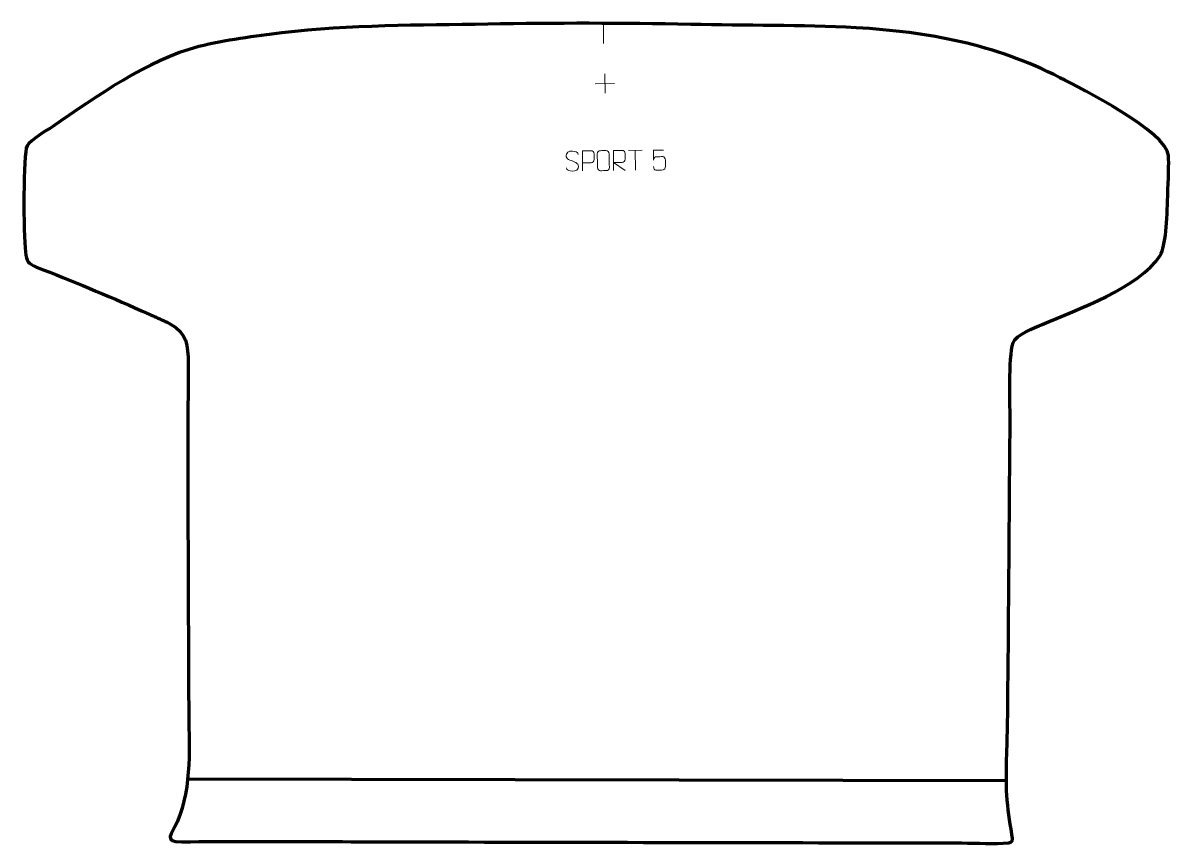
# Model space of a CAD drawing. Header units: millimetres. Extents: x -1400 to 30, y -22 to 1001.
import ezdxf

# ---------------------------------------------------------------- set-up
doc = ezdxf.new("R2010")
doc.units = ezdxf.units.MM
doc.header["$MEASUREMENT"] = 0
doc.layers.add('layer 2', color=7, linetype='Continuous')
doc.layers.add('layer 3', color=7, linetype='Continuous')

msp = doc.modelspace()

# ---------------------------------------------------------------- linework, layer by layer
at = {"layer": 'layer 2', "color": 140, "lineweight": 158}
msp.add_open_spline([(-1194.3362, 59.0975), (-1194.3362, 59.0975), (-173.0109, 56.7829), (-173.0109, 56.7829)], degree=3, dxfattribs=at)
at = {"layer": 'layer 3', "color": 242, "lineweight": 158}
msp.add_open_spline([(-819.8087, 999.9463), (-735.0326, 1001.4665), (-651.6084, 1001.3785), (-566.8366, 999.5468), (-566.8366, 999.5468), (-498.3396, 998.1589), (-428.6958, 999.0917), (-360.3995, 995.4014), (-360.3995, 995.4014), (-270.9553, 990.3381), (-186.3199, 974.7473), (-106.2388, 933.1887), (-106.2388, 933.1887), (-79.1047, 919.1073), (26.6255, 866.4559), (29.1585, 836.0622), (29.1585, 836.0622), (29.9507, 826.5556), (28.9331, 806.9774), (28.318, 785.9159), (28.318, 785.9159), (27.445, 756.0275), (25.8951, 723.1353), (18.6741, 711.6595), (18.6741, 711.6595), (-6.9464, 670.9428), (-84.6387, 644.4742), (-128.2324, 625.4516), (-128.2324, 625.4516), (-137.9089, 621.2781), (-160.7752, 612.9703), (-164.5344, 602.7627), (-164.5344, 602.7627), (-170.8671, 583.0745), (-168.1526, 525.089), (-168.3614, 500.9256), (-168.3614, 500.9256), (-169.4329, 376.9029), (-170.1228, 252.7968), (-171.4981, 128.7885), (-171.4981, 128.7885), (-171.8511, 99.4995), (-174.0531, 67.5394), (-172.4608, 38.588), (-172.4608, 38.588), (-171.3594, 21.7822), (-168.8938, 6.7208), (-166.1735, -9.8109), (-166.1735, -9.8109), (-164.6809, -18.8823), (-165.632, -20.2995), (-169.9344, -20.682), (-169.9344, -20.682), (-188.3353, -22.3181), (-209.7181, -21.0023), (-228.4807, -20.9512), (-228.4807, -20.9512), (-440.3077, -20.5343), (-652.1347, -20.1174), (-863.9617, -19.7005), (-863.9617, -19.7005), (-976.4478, -19.4791), (-1089.0223, -18.755), (-1201.5011, -19.4221), (-1201.5011, -19.4221), (-1226.0456, -19.1329), (-1214.4291, -10.6736), (-1207.5372, 5.0879), (-1207.5372, 5.0879), (-1188.2484, 49.9721), (-1192.9426, 101.9951), (-1193.145, 149.9106), (-1193.145, 149.9106), (-1193.7259, 292.4535), (-1194.6492, 434.7457), (-1193.7765, 577.3056), (-1193.7765, 577.3056), (-1194.0906, 599.5324), (-1195.3012, 614.7879), (-1215.9898, 626.0655), (-1215.9898, 626.0655), (-1221.3756, 629.0013), (-1227.5438, 631.8438), (-1233.7953, 634.5997), (-1233.7953, 634.5997), (-1240.0469, 637.3555), (-1246.3832, 640.0229), (-1252.1015, 642.615), (-1252.1015, 642.615), (-1295.1166, 662.0793), (-1338.9931, 679.5828), (-1382.8148, 697.1264), (-1382.8148, 697.1264), (-1393.3469, 701.3429), (-1395.5283, 704.235), (-1396.8883, 716.0795), (-1396.8883, 716.0795), (-1399.3505, 737.5215), (-1399.9214, 839.2683), (-1394.8201, 848.0355), (-1394.8201, 848.0355), (-1389.9005, 856.4908), (-1371.4353, 866.3762), (-1362.7823, 872.3082), (-1362.7823, 872.3082), (-1308.8627, 909.2727), (-1244.6359, 955.5878), (-1180.3577, 971.8945), (-1180.3577, 971.8945), (-1148.1851, 980.0563), (-1109.913, 985.0582), (-1076.7451, 989.0279), (-1076.7451, 989.0279), (-991.8191, 999.1922), (-905.2435, 998.4165), (-819.8087, 999.9463)], degree=3, knots=[0, 0, 0, 0, 0.033333333, 0.033333333, 0.033333333, 0.033333333, 0.066666667, 0.066666667, 0.066666667, 0.066666667, 0.1, 0.1, 0.1, 0.1, 0.133333333, 0.133333333, 0.133333333, 0.133333333, 0.166666667, 0.166666667, 0.166666667, 0.166666667, 0.2, 0.2, 0.2, 0.2, 0.233333333, 0.233333333, 0.233333333, 0.233333333, 0.266666667, 0.266666667, 0.266666667, 0.266666667, 0.3, 0.3, 0.3, 0.3, 0.333333333, 0.333333333, 0.333333333, 0.333333333, 0.366666667, 0.366666667, 0.366666667, 0.366666667, 0.4, 0.4, 0.4, 0.4, 0.433333333, 0.433333333, 0.433333333, 0.433333333, 0.466666667, 0.466666667, 0.466666667, 0.466666667, 0.5, 0.5, 0.5, 0.5, 0.533333333, 0.533333333, 0.533333333, 0.533333333, 0.566666667, 0.566666667, 0.566666667, 0.566666667, 0.6, 0.6, 0.6, 0.6, 0.633333333, 0.633333333, 0.633333333, 0.633333333, 0.666666667, 0.666666667, 0.666666667, 0.666666667, 0.7, 0.7, 0.7, 0.7, 0.733333333, 0.733333333, 0.733333333, 0.733333333, 0.766666667, 0.766666667, 0.766666667, 0.766666667, 0.8, 0.8, 0.8, 0.8, 0.833333333, 0.833333333, 0.833333333, 0.833333333, 0.866666667, 0.866666667, 0.866666667, 0.866666667, 0.9, 0.9, 0.9, 0.9, 0.933333333, 0.933333333, 0.933333333, 0.933333333, 1, 1, 1, 1], dxfattribs=at)
at = {"layer": 'layer 3', "color": 250, "lineweight": 9}
for points in [[(-675.75, 1000.6096), (-675.75, 1000.6096), (-675.4802, 975.637), (-675.4802, 975.637)], [(-674.0155, 937.8138), (-674.0155, 937.8138), (-673.7564, 913.8372), (-673.7564, 913.8372)], [(-685.8742, 925.6959), (-685.8742, 925.6959), (-661.8976, 925.955), (-661.8976, 925.955)], [(-644.4867, 842.5545), (-644.4867, 842.5545), (-627.5005, 842.7381), (-627.5005, 842.7381)], [(-635.7241, 817.7178), (-635.7241, 817.7178), (-635.9937, 842.6699), (-635.9937, 842.6699)]]:
    msp.add_open_spline(points, degree=3, dxfattribs=at)
for points, knots in [([(-714.534, 829.3439), (-718.798, 830.7683), (-723.7252, 832.511), (-721.7799, 838.0527), (-721.7799, 838.0527), (-720.3212, 842.2086), (-715.1036, 841.8763), (-711.4938, 841.3142), (-711.4938, 841.3142), (-708.6282, 840.868), (-707.7504, 839.6642), (-707.4174, 837.5836)], [0, 0, 0, 0, 0.25, 0.25, 0.25, 0.25, 0.5, 0.5, 0.5, 0.5, 1, 1, 1, 1]), ([(-714.534, 829.3438), (-710.498, 827.7406), (-705.4483, 825.9067), (-707.2244, 820.5269), (-707.2244, 820.5269), (-708.6379, 816.245), (-713.5512, 816.4487), (-717.2831, 816.9631), (-717.2831, 816.9631), (-720.0374, 817.3431), (-721.2713, 818.5434), (-721.6721, 820.6514)], [0, 0, 0, 0, 0.25, 0.25, 0.25, 0.25, 0.5, 0.5, 0.5, 0.5, 1, 1, 1, 1]), ([(-701.7321, 817.0047), (-701.7321, 817.0047), (-702.0017, 841.9568), (-702.0017, 841.9568), (-702.0017, 841.9568), (-698.4069, 841.9957), (-694.8118, 842.0345), (-691.2167, 842.0733), (-691.2167, 842.0733), (-688.8912, 842.0606), (-687.3178, 840.5874), (-687.2964, 838.2213), (-687.2964, 838.2213), (-687.2748, 836.1858), (-687.2417, 833.1266), (-687.2194, 831.0907), (-687.2194, 831.0907), (-687.2056, 829.2154), (-688.9967, 827.2541), (-691.006, 827.2132), (-691.006, 827.2132), (-691.006, 827.2132), (-701.8411, 827.0962), (-701.8411, 827.0962)], [0, 0, 0, 0, 0.142857143, 0.142857143, 0.142857143, 0.142857143, 0.285714286, 0.285714286, 0.285714286, 0.285714286, 0.428571429, 0.428571429, 0.428571429, 0.428571429, 0.571428571, 0.571428571, 0.571428571, 0.571428571, 0.714285714, 0.714285714, 0.714285714, 0.714285714, 1, 1, 1, 1]), ([(-679.5109, 842.1994), (-677.1854, 842.2246), (-674.8594, 842.2497), (-672.5335, 842.2748), (-672.5335, 842.2748), (-670.5873, 842.3314), (-668.5799, 840.8614), (-668.5269, 838.4242), (-668.5269, 838.4242), (-668.4652, 832.6776), (-668.4031, 826.9307), (-668.3407, 821.1833), (-668.3407, 821.1833), (-668.4553, 818.8586), (-670.1164, 817.361), (-672.2639, 817.327), (-672.2639, 817.327), (-674.5957, 817.3022), (-676.9274, 817.277), (-679.2588, 817.2514), (-679.2588, 817.2514), (-681.1825, 817.1252), (-683.1749, 818.9883), (-683.1855, 821.0056), (-683.1855, 821.0056), (-683.2475, 826.7753), (-683.3098, 832.5447), (-683.3725, 838.3136), (-683.3725, 838.3136), (-683.3913, 840.4516), (-681.6633, 842.1897), (-679.5109, 842.1994)], [0, 0, 0, 0, 0.111111111, 0.111111111, 0.111111111, 0.111111111, 0.222222222, 0.222222222, 0.222222222, 0.222222222, 0.333333333, 0.333333333, 0.333333333, 0.333333333, 0.444444444, 0.444444444, 0.444444444, 0.444444444, 0.555555556, 0.555555556, 0.555555556, 0.555555556, 0.666666667, 0.666666667, 0.666666667, 0.666666667, 0.777777778, 0.777777778, 0.777777778, 0.777777778, 1, 1, 1, 1]), ([(-663.0547, 817.4225), (-663.0547, 817.4225), (-663.3243, 842.3745), (-663.3243, 842.3745), (-663.3243, 842.3745), (-659.7297, 842.4134), (-656.1343, 842.4522), (-652.5394, 842.4911), (-652.5394, 842.4911), (-650.2138, 842.4785), (-648.6405, 841.0054), (-648.619, 838.6391), (-648.619, 838.6391), (-648.5975, 836.6037), (-648.5644, 833.5445), (-648.542, 831.5086), (-648.542, 831.5086), (-648.5283, 829.6332), (-650.3195, 827.6719), (-652.3286, 827.6311), (-652.3286, 827.6311), (-652.3286, 827.6311), (-663.1637, 827.5141), (-663.1637, 827.5141), (-663.1637, 827.5141), (-663.1637, 827.5141), (-648.4008, 817.5808), (-648.4008, 817.5808)], [0, 0, 0, 0, 0.125, 0.125, 0.125, 0.125, 0.25, 0.25, 0.25, 0.25, 0.375, 0.375, 0.375, 0.375, 0.5, 0.5, 0.5, 0.5, 0.625, 0.625, 0.625, 0.625, 0.75, 0.75, 0.75, 0.75, 1, 1, 1, 1]), ([(-600.6016, 843.0302), (-600.6016, 843.0302), (-613.4525, 842.8914), (-613.4525, 842.8914), (-613.4525, 842.8914), (-613.4065, 838.661), (-613.3608, 834.4303), (-613.3154, 830.1994), (-613.3154, 830.1994), (-613.3515, 833.5093), (-611.7322, 834.5987), (-608.9209, 834.6896), (-608.9209, 834.6896), (-606.4815, 834.7162), (-604.0422, 834.7426), (-601.6031, 834.7686), (-601.6031, 834.7686), (-599.9535, 834.7932), (-598.4529, 832.4288), (-598.402, 830.3605), (-598.402, 830.3605), (-598.3744, 827.7733), (-598.3464, 825.1859), (-598.3182, 822.5984), (-598.3182, 822.5984), (-598.2509, 820.6396), (-599.7238, 818.1872), (-601.3491, 818.1112), (-601.3491, 818.1112), (-603.3054, 818.0904), (-608.2001, 818.0375), (-610.1571, 818.016), (-610.1571, 818.016), (-612.0023, 817.9873), (-613.1305, 819.9399), (-613.179, 822.4907)], [0, 0, 0, 0, 0.1, 0.1, 0.1, 0.1, 0.2, 0.2, 0.2, 0.2, 0.3, 0.3, 0.3, 0.3, 0.4, 0.4, 0.4, 0.4, 0.5, 0.5, 0.5, 0.5, 0.6, 0.6, 0.6, 0.6, 0.7, 0.7, 0.7, 0.7, 0.8, 0.8, 0.8, 0.8, 1, 1, 1, 1])]:
    msp.add_open_spline(points, degree=3, knots=knots, dxfattribs=at)

doc.saveas('drawing.dxf')
